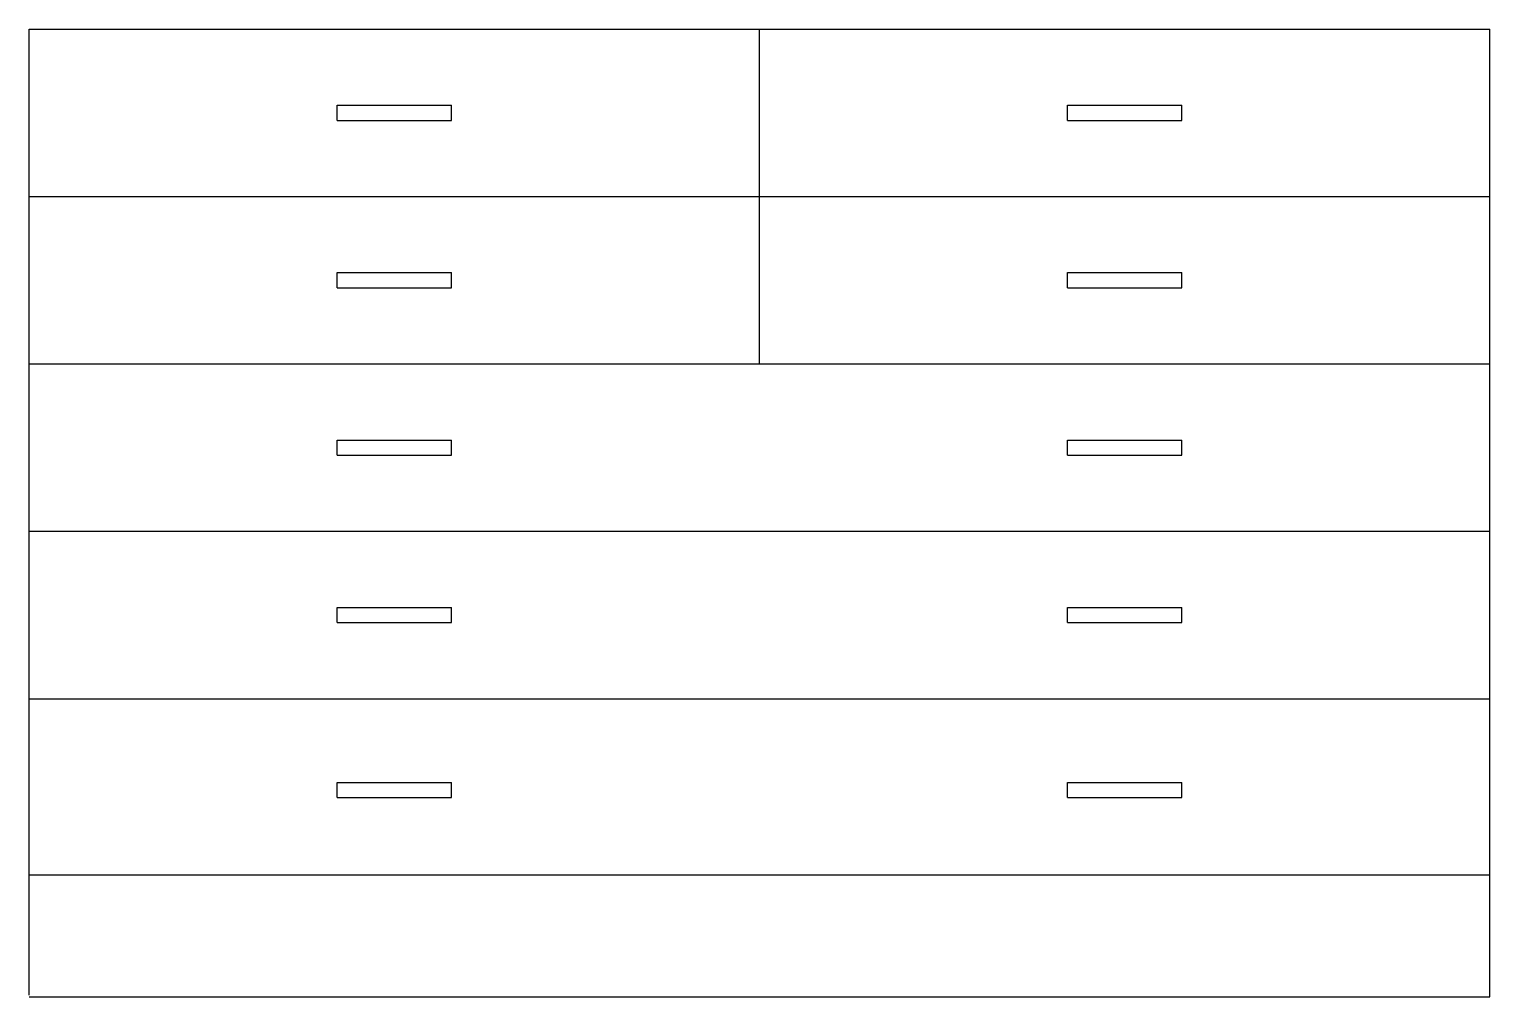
# Model space of a CAD drawing. Header units: inches. Extents: x 0 to 792, y 72 to 597.
import ezdxf

# ---------------------------------------------------------------- set-up
doc = ezdxf.new("R2010")
doc.units = ezdxf.units.IN
doc.header["$MEASUREMENT"] = 0
doc.layers.add('Layer 1', color=7, linetype='Continuous')

# ---------------------------------------------------------------- blocks, each defined once
blk = doc.blocks.new('block 2')
at = {"layer": 'Layer 1', "color": 7, "lineweight": 25, "true_color": 0xffffff}
blk.add_lwpolyline([(-0.08, 73), (-0.08, 596.87)], dxfattribs=at)
blk = doc.blocks.new('block 3')
at = {"layer": 'Layer 1', "color": 7, "lineweight": 25, "true_color": 0xffffff}
blk.add_lwpolyline([(-0.08, 596.87), (792.08, 596.87)], dxfattribs=at)
blk = doc.blocks.new('block 4')
at = {"layer": 'Layer 1', "color": 7, "lineweight": 25, "true_color": 0xffffff}
blk.add_lwpolyline([(792.08, 138.14), (-0.08, 138.14)], dxfattribs=at)
blk = doc.blocks.new('block 5')
at = {"layer": 'Layer 1', "color": 7, "lineweight": 25, "true_color": 0xffffff}
blk.add_lwpolyline([(-0.08, 72.13), (792.08, 72.13)], dxfattribs=at)
blk = doc.blocks.new('block 6')
at = {"layer": 'Layer 1', "color": 7, "lineweight": 25, "true_color": 0xffffff}
blk.add_lwpolyline([(792.08, 72.13), (792.08, 596.87)], dxfattribs=at)
blk = doc.blocks.new('block 7')
at = {"layer": 'Layer 1', "color": 7, "lineweight": 25, "true_color": 0xffffff}
blk.add_lwpolyline([(-0.08, 506.1), (792.08, 506.1)], dxfattribs=at)
blk = doc.blocks.new('block 8')
at = {"layer": 'Layer 1', "color": 7, "lineweight": 25, "true_color": 0xffffff}
blk.add_lwpolyline([(-0.08, 415.33), (792.08, 415.33)], dxfattribs=at)
blk = doc.blocks.new('block 9')
at = {"layer": 'Layer 1', "color": 7, "lineweight": 25, "true_color": 0xffffff}
blk.add_lwpolyline([(-0.08, 324.57), (792.08, 324.57)], dxfattribs=at)
blk = doc.blocks.new('block 10')
at = {"layer": 'Layer 1', "color": 7, "lineweight": 25, "true_color": 0xffffff}
blk.add_lwpolyline([(-0.08, 233.8), (792.08, 233.8)], dxfattribs=at)
blk = doc.blocks.new('block 11')
at = {"layer": 'Layer 1', "color": 7, "lineweight": 25, "true_color": 0xffffff}
blk.add_lwpolyline([(228.9, 547.36), (228.9, 555.61)], dxfattribs=at)
blk = doc.blocks.new('block 12')
at = {"layer": 'Layer 1', "color": 7, "lineweight": 25, "true_color": 0xffffff}
blk.add_lwpolyline([(167.02, 547.36), (167.02, 555.61)], dxfattribs=at)
blk = doc.blocks.new('block 13')
at = {"layer": 'Layer 1', "color": 7, "lineweight": 25, "true_color": 0xffffff}
blk.add_lwpolyline([(167.02, 547.36), (228.9, 547.36)], dxfattribs=at)
blk = doc.blocks.new('block 14')
at = {"layer": 'Layer 1', "color": 7, "lineweight": 25, "true_color": 0xffffff}
blk.add_lwpolyline([(167.02, 555.61), (228.9, 555.61)], dxfattribs=at)
blk = doc.blocks.new('block 15')
at = {"layer": 'Layer 1', "color": 7, "lineweight": 25, "true_color": 0xffffff}
blk.add_lwpolyline([(563.1, 555.61), (624.98, 555.61)], dxfattribs=at)
blk = doc.blocks.new('block 16')
at = {"layer": 'Layer 1', "color": 7, "lineweight": 25, "true_color": 0xffffff}
blk.add_lwpolyline([(563.1, 547.36), (624.98, 547.36)], dxfattribs=at)
blk = doc.blocks.new('block 17')
at = {"layer": 'Layer 1', "color": 7, "lineweight": 25, "true_color": 0xffffff}
blk.add_lwpolyline([(563.1, 547.36), (563.1, 555.61)], dxfattribs=at)
blk = doc.blocks.new('block 18')
at = {"layer": 'Layer 1', "color": 7, "lineweight": 25, "true_color": 0xffffff}
blk.add_lwpolyline([(624.98, 547.36), (624.98, 555.61)], dxfattribs=at)
blk = doc.blocks.new('block 19')
at = {"layer": 'Layer 1', "color": 7, "lineweight": 25, "true_color": 0xffffff}
blk.add_lwpolyline([(563.1, 456.59), (624.98, 456.59)], dxfattribs=at)
blk = doc.blocks.new('block 20')
at = {"layer": 'Layer 1', "color": 7, "lineweight": 25, "true_color": 0xffffff}
blk.add_lwpolyline([(563.1, 464.84), (624.98, 464.84)], dxfattribs=at)
blk = doc.blocks.new('block 21')
at = {"layer": 'Layer 1', "color": 7, "lineweight": 25, "true_color": 0xffffff}
blk.add_lwpolyline([(167.02, 456.59), (167.02, 464.84)], dxfattribs=at)
blk = doc.blocks.new('block 22')
at = {"layer": 'Layer 1', "color": 7, "lineweight": 25, "true_color": 0xffffff}
blk.add_lwpolyline([(228.9, 456.59), (228.9, 464.84)], dxfattribs=at)
blk = doc.blocks.new('block 23')
at = {"layer": 'Layer 1', "color": 7, "lineweight": 25, "true_color": 0xffffff}
blk.add_lwpolyline([(167.02, 456.59), (228.9, 456.59)], dxfattribs=at)
blk = doc.blocks.new('block 24')
at = {"layer": 'Layer 1', "color": 7, "lineweight": 25, "true_color": 0xffffff}
blk.add_lwpolyline([(167.02, 464.84), (228.9, 464.84)], dxfattribs=at)
blk = doc.blocks.new('block 25')
at = {"layer": 'Layer 1', "color": 7, "lineweight": 25, "true_color": 0xffffff}
blk.add_lwpolyline([(563.1, 456.59), (563.1, 464.84)], dxfattribs=at)
blk = doc.blocks.new('block 26')
at = {"layer": 'Layer 1', "color": 7, "lineweight": 25, "true_color": 0xffffff}
blk.add_lwpolyline([(624.98, 456.59), (624.98, 464.84)], dxfattribs=at)
blk = doc.blocks.new('block 27')
at = {"layer": 'Layer 1', "color": 7, "lineweight": 25, "true_color": 0xffffff}
blk.add_lwpolyline([(563.1, 374.08), (624.98, 374.08)], dxfattribs=at)
blk = doc.blocks.new('block 28')
at = {"layer": 'Layer 1', "color": 7, "lineweight": 25, "true_color": 0xffffff}
blk.add_lwpolyline([(563.1, 365.82), (624.98, 365.82)], dxfattribs=at)
blk = doc.blocks.new('block 29')
at = {"layer": 'Layer 1', "color": 7, "lineweight": 25, "true_color": 0xffffff}
blk.add_lwpolyline([(167.02, 374.08), (228.9, 374.08)], dxfattribs=at)
blk = doc.blocks.new('block 30')
at = {"layer": 'Layer 1', "color": 7, "lineweight": 25, "true_color": 0xffffff}
blk.add_lwpolyline([(167.02, 365.82), (228.9, 365.82)], dxfattribs=at)
blk = doc.blocks.new('block 31')
at = {"layer": 'Layer 1', "color": 7, "lineweight": 25, "true_color": 0xffffff}
blk.add_lwpolyline([(228.9, 365.82), (228.9, 374.08)], dxfattribs=at)
blk = doc.blocks.new('block 32')
at = {"layer": 'Layer 1', "color": 7, "lineweight": 25, "true_color": 0xffffff}
blk.add_lwpolyline([(167.02, 365.82), (167.02, 374.08)], dxfattribs=at)
blk = doc.blocks.new('block 33')
at = {"layer": 'Layer 1', "color": 7, "lineweight": 25, "true_color": 0xffffff}
blk.add_lwpolyline([(563.1, 365.82), (563.1, 374.08)], dxfattribs=at)
blk = doc.blocks.new('block 34')
at = {"layer": 'Layer 1', "color": 7, "lineweight": 25, "true_color": 0xffffff}
blk.add_lwpolyline([(624.98, 365.82), (624.98, 374.08)], dxfattribs=at)
blk = doc.blocks.new('block 35')
at = {"layer": 'Layer 1', "color": 7, "lineweight": 25, "true_color": 0xffffff}
blk.add_lwpolyline([(563.1, 275.06), (624.98, 275.06)], dxfattribs=at)
blk = doc.blocks.new('block 36')
at = {"layer": 'Layer 1', "color": 7, "lineweight": 25, "true_color": 0xffffff}
blk.add_lwpolyline([(563.1, 283.31), (624.98, 283.31)], dxfattribs=at)
blk = doc.blocks.new('block 37')
at = {"layer": 'Layer 1', "color": 7, "lineweight": 25, "true_color": 0xffffff}
blk.add_lwpolyline([(167.02, 275.06), (167.02, 283.31)], dxfattribs=at)
blk = doc.blocks.new('block 38')
at = {"layer": 'Layer 1', "color": 7, "lineweight": 25, "true_color": 0xffffff}
blk.add_lwpolyline([(228.9, 275.06), (228.9, 283.31)], dxfattribs=at)
blk = doc.blocks.new('block 39')
at = {"layer": 'Layer 1', "color": 7, "lineweight": 25, "true_color": 0xffffff}
blk.add_lwpolyline([(167.02, 275.06), (228.9, 275.06)], dxfattribs=at)
blk = doc.blocks.new('block 40')
at = {"layer": 'Layer 1', "color": 7, "lineweight": 25, "true_color": 0xffffff}
blk.add_lwpolyline([(167.02, 283.31), (228.9, 283.31)], dxfattribs=at)
blk = doc.blocks.new('block 41')
at = {"layer": 'Layer 1', "color": 7, "lineweight": 25, "true_color": 0xffffff}
blk.add_lwpolyline([(563.1, 275.06), (563.1, 283.31)], dxfattribs=at)
blk = doc.blocks.new('block 42')
at = {"layer": 'Layer 1', "color": 7, "lineweight": 25, "true_color": 0xffffff}
blk.add_lwpolyline([(624.98, 275.06), (624.98, 283.31)], dxfattribs=at)
blk = doc.blocks.new('block 43')
at = {"layer": 'Layer 1', "color": 7, "lineweight": 25, "true_color": 0xffffff}
blk.add_lwpolyline([(563.1, 188.41), (624.98, 188.41)], dxfattribs=at)
blk = doc.blocks.new('block 44')
at = {"layer": 'Layer 1', "color": 7, "lineweight": 25, "true_color": 0xffffff}
blk.add_lwpolyline([(563.1, 180.16), (624.98, 180.16)], dxfattribs=at)
blk = doc.blocks.new('block 45')
at = {"layer": 'Layer 1', "color": 7, "lineweight": 25, "true_color": 0xffffff}
blk.add_lwpolyline([(228.9, 180.16), (228.9, 188.41)], dxfattribs=at)
blk = doc.blocks.new('block 46')
at = {"layer": 'Layer 1', "color": 7, "lineweight": 25, "true_color": 0xffffff}
blk.add_lwpolyline([(167.02, 180.16), (167.02, 188.41)], dxfattribs=at)
blk = doc.blocks.new('block 47')
at = {"layer": 'Layer 1', "color": 7, "lineweight": 25, "true_color": 0xffffff}
blk.add_lwpolyline([(167.02, 180.16), (228.9, 180.16)], dxfattribs=at)
blk = doc.blocks.new('block 48')
at = {"layer": 'Layer 1', "color": 7, "lineweight": 25, "true_color": 0xffffff}
blk.add_lwpolyline([(167.02, 188.41), (228.9, 188.41)], dxfattribs=at)
blk = doc.blocks.new('block 49')
at = {"layer": 'Layer 1', "color": 7, "lineweight": 25, "true_color": 0xffffff}
blk.add_lwpolyline([(563.1, 180.16), (563.1, 188.41)], dxfattribs=at)
blk = doc.blocks.new('block 50')
at = {"layer": 'Layer 1', "color": 7, "lineweight": 25, "true_color": 0xffffff}
blk.add_lwpolyline([(624.98, 180.16), (624.98, 188.41)], dxfattribs=at)
blk = doc.blocks.new('block 51')
at = {"layer": 'Layer 1', "color": 7, "lineweight": 25, "true_color": 0xffffff}
blk.add_lwpolyline([(396, 415.33), (396, 506.1)], dxfattribs=at)
blk = doc.blocks.new('block 52')
at = {"layer": 'Layer 1', "color": 7, "lineweight": 25, "true_color": 0xffffff}
blk.add_lwpolyline([(396, 506.1), (396, 596.87)], dxfattribs=at)

msp = doc.modelspace()

# ---------------------------------------------------------------- block references
at = {"layer": 'Layer 1'}
for name in ['block 2', 'block 3', 'block 52', 'block 6', 'block 12', 'block 14', 'block 11', 'block 15', 'block 17', 'block 18', 'block 13', 'block 16', 'block 7', 'block 51', 'block 21', 'block 24', 'block 22', 'block 20', 'block 25', 'block 26', 'block 23', 'block 19', 'block 8', 'block 29', 'block 32', 'block 31', 'block 27', 'block 33', 'block 34', 'block 30', 'block 28', 'block 9', 'block 37', 'block 40', 'block 38', 'block 36', 'block 41', 'block 42', 'block 39', 'block 35', 'block 10', 'block 46', 'block 48', 'block 45', 'block 43', 'block 49', 'block 50', 'block 47', 'block 44', 'block 4', 'block 5']:
    msp.add_blockref(name, (0, 0), dxfattribs=at)

doc.saveas('drawing.dxf')
